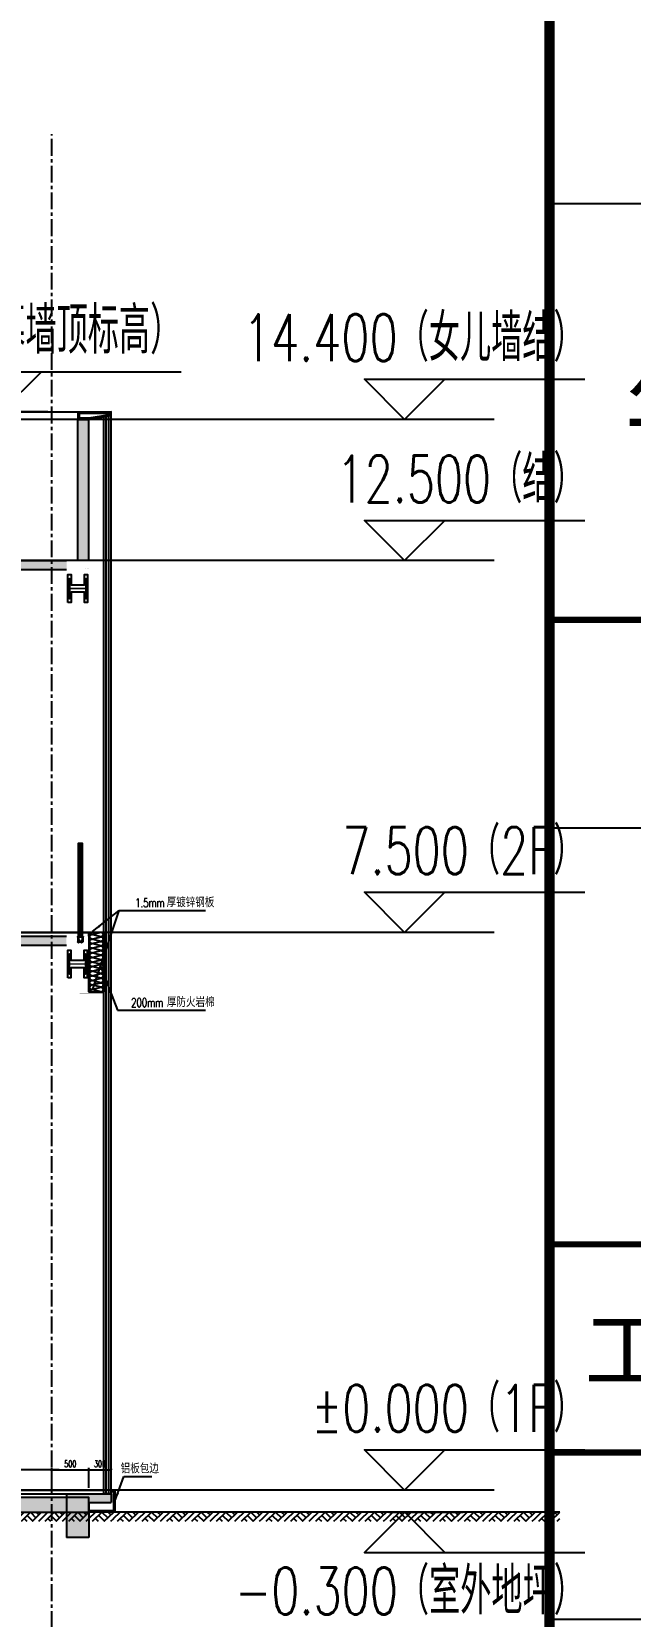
# Model space of a CAD drawing. Extents: x -599358 to 2865263, y -1062760 to 486533.
# Drawn here: x 350992 to 359037, y -703123 to -681810 of the extents above; entities that cross this region are included whole.
import ezdxf
from ezdxf.enums import TextEntityAlignment as Align

# ---------------------------------------------------------------- set-up
doc = ezdxf.new("R2010")
doc.units = 0
for name, pattern in [('__DASH', [0.35, 0.25, -0.1]), ('CENTER', [2, 1.25, -0.25, 0.25, -0.25]), ('DOTE', [2.42, 2, -0.2, 0.02, -0.2])]:
    doc.linetypes.add(name, pattern=pattern)
for name, color, linetype in [('0-cxFrame', 155, 'Continuous'), ('20立剖面图及门窗表$0$A-HRAIL', 173, 'Continuous'), ('20立剖面图及门窗表$0$A-LIN-V', 9, 'Continuous'), ('20立剖面图及门窗表$0$A-WINDOW', 140, 'Continuous'), ('20立剖面图及门窗表$0$立面栏杆', 167, 'Continuous'), ('3符号', 173, 'Continuous'), ('A-AXIS-DOTE', 14, 'DOTE'), ('A-AXIS-DP', 126, 'Continuous'), ('A-CURTAIN', 134, 'Continuous'), ('A-HATCH-1', 252, 'Continuous'), ('A-HATCH-2', 251, 'Continuous'), ('A-LIN-V', 9, 'Continuous'), ('A-SFCE', 30, 'Continuous'), ('AS-COLN', 6, 'Continuous'), ('AS-WALL', 40, 'Continuous'), ('COLUMN', 9, 'Continuous'), ('DIM_ELEV', 3, 'Continuous'), ('DIM_LEAD', 3, 'Continuous'), ('DOTE', 1, 'CENTER'), ('PUB_HATCH', 8, 'Continuous'), ('PUB_TEXT', 7, 'Continuous'), ('qianming', 155, 'Continuous'), ('SURFACE', 6, 'Continuous'), ('建-墙-砼', 9, 'Continuous')]:
    doc.layers.add(name, color=color, linetype=linetype)
doc.layers.add('0-cxText', color=131, linetype='Continuous', lineweight=25)
doc.layers.add('S-col', color=2, linetype='Continuous', lineweight=0)
doc.styles.add('_TCH_DIM', font='SIMPLEX', dxfattribs={"bigfont": 'GBCBIG'})
doc.styles.add('_TCH_DIM_T3', font='SIMPLEX', dxfattribs={"width": 0.705882, "bigfont": 'GBCBIG'})
doc.styles.add('BZHZ', font='bzxw', dxfattribs={"width": 0.8, "bigfont": 'bzhz'})
doc.styles.add('cx_biaoti', font='')
doc.styles.add('cx_tuming', font='simhei.ttf')
doc.styles.add('cx_tuqian1', font='宋体.shx')
doc.styles.add('卓越符号', font='ROMANS.shx', dxfattribs={"width": 0.7, "bigfont": 'CHINESE.shx'})
doc.styles.add('黑体', font='simhei.ttf')
doc.styles.get('cx_biaoti').set_extended_font_data('SimSun')
doc.dimstyles.new('_TCH_ARCH&&30', dxfattribs={"dimtxt": 89.25, "dimasz": 30, "dimexe": 30, "dimexo": 30, "dimgap": 37.875, "dimtad": 1, "dimdec": 0, "dimzin": 0, "dimdsep": 46, "dimtxsty": '_TCH_DIM_T3', "dimblk": 'ARCHTICK', "dimcen": 0.09, "dimclrt": 7, "dimazin": 2, "dimtfac": 1, "dimtdec": 0, "dimtix": 1, "dimtmove": 2, "dimatfit": 3, "dimfxl": 0, "dimtolj": 1, "dimtzin": 0, "dimarcsym": 0})

# ---------------------------------------------------------------- blocks, each defined once
blk = doc.blocks.new('20立剖面图及门窗表$0$A$C685418A6')
at = {"layer": '20立剖面图及门窗表$0$立面栏杆'}
for p, q in [((0, 89), (77, 89)), ((0, 89), (0, 84)), ((77, 84), (0, 84)), ((5, 70), (5, 13)), ((12, 70), (12, 13)), ((18, 84), (42, 84)), ((18, 77), (58, 77)), ((25, 29), (25, 13)), ((32, 29), (25, 29)), ((32, 29), (32, 13)), ((45, 29), (45, 13)), ((45, 29), (52, 29)), ((52, 29), (52, 13)), ((65, 70), (65, 13)), ((72, 70), (72, 13)), ((77, 89), (77, 84))]:
    blk.add_line(p, q, dxfattribs=at)
at = {"layer": '20立剖面图及门窗表$0$立面栏杆', "extrusion": (0, 0, -1)}
for centre, major_axis, start_param, end_param in [((18, 70), (13.3, 0.2), 3.155544, 4.72634), ((18, 13), (9.43, 9.43), 0.785398, 3.926991), ((18, 70), (4.71, 4.71), 3.926991, 5.497787), ((18, 13), (-4.71, 4.71), 2.356194, 5.497787), ((58, 13), (-9.43, 9.43), 2.356194, 5.497787), ((58, 13), (-4.71, 4.71), 2.356194, 5.497787), ((58, 70), (13.3, 0), -1.567074, 0.003723), ((58, 70), (-4.71, 4.71), 0.785398, 2.356194)]:
    blk.add_ellipse(centre, major_axis=major_axis, ratio=1, start_param=start_param, end_param=end_param, dxfattribs=at)
blk = doc.blocks.new('20立剖面图及门窗表$0$w4e24333333')
at = {"layer": '20立剖面图及门窗表$0$A-HRAIL'}
for points in [[(-198092, 12664), (-198092, 13914), (-198142, 13914), (-198142, 12664)], [(-198107, 12664), (-198107, 13914), (-198127, 13914), (-198127, 12664)]]:
    blk.add_lwpolyline(points, close=True, dxfattribs=at)
at = {"layer": '20立剖面图及门窗表$0$A-HRAIL', "xscale": -1}
blk.add_blockref('20立剖面图及门窗表$0$A$C685418A6', (-198078, 12576), dxfattribs=at)
blk = doc.blocks.new('_ArchTick')
at = {"color": 0, "linetype": 'ByBlock', "const_width": 0.4}
blk.add_lwpolyline([(-0.5, -0.5), (0.5, 0.5)], dxfattribs=at)
blk = doc.blocks.new('*D1704')
at = {"layer": 'A-AXIS-DP', "color": 0, "lineweight": -2, "transparency": 16777216}
for p, q in [((351261, -701394), (351261, -701124)), ((351261, -701154), (351761, -701154)), ((351761, -701394), (351761, -701124))]:
    blk.add_line(p, q, dxfattribs=at)
at = {"layer": 'Defpoints', "color": 0, "transparency": 16777216}
for p in [(351761, -701154), (351261, -701424), (351761, -701424)]:
    blk.add_point(p, dxfattribs=at)
at = {"layer": 'A-AXIS-DP', "color": 0, "lineweight": -2, "transparency": 16777216, "xscale": 30, "yscale": 30, "zscale": 30, "rotation": 180}
blk.add_blockref('_ArchTick', (351261, -701154), dxfattribs=at)
at = {"layer": 'A-AXIS-DP', "color": 0, "lineweight": -2, "transparency": 16777216, "xscale": 30, "yscale": 30, "zscale": 30}
blk.add_blockref('_ArchTick', (351761, -701154), dxfattribs=at)
at = {"layer": 'A-AXIS-DP', "color": 7, "transparency": 16777216, "insert": (351511, -701072), "char_height": 89.2, "attachment_point": 5, "style": '_TCH_DIM_T3'}
blk.add_mtext('\\A1;500', dxfattribs=at)
blk = doc.blocks.new('*D1705')
at = {"layer": 'A-AXIS-DP', "color": 0, "lineweight": -2, "transparency": 16777216}
for p, q in [((351761, -701394), (351761, -701124)), ((351761, -701154), (352061, -701154)), ((352061, -701394), (352061, -701124))]:
    blk.add_line(p, q, dxfattribs=at)
at = {"layer": 'Defpoints', "color": 0, "transparency": 16777216}
for p in [(352061, -701154), (351761, -701424), (352061, -701424)]:
    blk.add_point(p, dxfattribs=at)
at = {"layer": 'A-AXIS-DP', "color": 0, "lineweight": -2, "transparency": 16777216, "xscale": 30, "yscale": 30, "zscale": 30, "rotation": 180}
blk.add_blockref('_ArchTick', (351761, -701154), dxfattribs=at)
at = {"layer": 'A-AXIS-DP', "color": 0, "lineweight": -2, "transparency": 16777216, "xscale": 30, "yscale": 30, "zscale": 30}
blk.add_blockref('_ArchTick', (352061, -701154), dxfattribs=at)
at = {"layer": 'A-AXIS-DP', "color": 7, "transparency": 16777216, "insert": (351911, -701072), "char_height": 89.2, "attachment_point": 5, "style": '_TCH_DIM_T3'}
blk.add_mtext('\\A1;300', dxfattribs=at)
blk = doc.blocks.new('_FZH')
at = {"layer": 'A-HATCH-2'}
blk.add_lwpolyline([(-0.437, -0.25), (-0.437, 0.25), (-0.297, 0.25), (-0.297, 0.067), (0.298, 0.067), (0.298, 0.25), (0.438, 0.25), (0.438, -0.25), (0.298, -0.25), (0.298, -0.068), (-0.297, -0.068), (-0.297, -0.25)], close=True, dxfattribs=at)
at = {"layer": 'S-col'}
blk.add_lwpolyline([(-0.375, -0.188), (-0.375, 0.187), (-0.36, 0.187), (-0.36, 0.005), (0.36, 0.005), (0.36, 0.187), (0.375, 0.187), (0.375, -0.188), (0.36, -0.188), (0.36, -0.005), (-0.36, -0.005), (-0.36, -0.188)], close=True, dxfattribs=at)
blk = doc.blocks.new('$LinePat$素土夯实')
at = {"color": 0}
for p, q in [((0, -210), (210, 0)), ((120, -300), (420, 0)), ((420, 0), (608, -188)), ((495, -300), (795, 0)), ((615, 0), (705, -90)), ((210, -210), (300, -300)), ((315, -105), (502, -293)), ((705, -300), (795, -210))]:
    blk.add_line(p, q, dxfattribs=at)
blk = doc.blocks.new('$LinePat$岩棉板')
at = {"color": 0}
for p, q in [((0, -17), (12, -67)), ((12, -67), (24, -17))]:
    blk.add_line(p, q, dxfattribs=at)
for points in [[(24, -1.5), (0, -1.5)], [(24, -84), (0, -84)]]:
    blk.add_lwpolyline(points)
for centre, start, end in [((12, -17), 0, 180), ((0, -67), 270, 0), ((24, -67), 180, 270)]:
    blk.add_arc(centre, 12, start, end, dxfattribs=at)
blk = doc.blocks.new('*U612')
at = {"ltscale": 10}
blk.add_line((3.48, 0), (-6.85, 0), dxfattribs=at)
blk.add_lwpolyline([(3, 3), (0, 0), (-3, 3), (13.45, 3)])
at = {"color": 0, "style": '卓越符号', "width": 0.7, "flags": 8}
blk.add_attdef('±0.000', text='', height=3.5, dxfattribs=at).set_placement((13.45, 4.35), align=Align.RIGHT)
blk = doc.blocks.new('*U613')
at = {"ltscale": 10}
blk.add_line((3.48, 0), (-6.85, 0), dxfattribs=at)
blk.add_lwpolyline([(3, -3), (0, 0), (-3, -3), (13.45, -3)])
at = {"color": 0, "style": '卓越符号', "width": 0.7, "flags": 8}
blk.add_attdef('±0.000', text='', height=3.5, dxfattribs=at).set_placement((13.45, -7.85), align=Align.RIGHT)
blk = doc.blocks.new('zjcx_lan_qianzi(Dragon)')
for p, q in [((-7000, 4800), (0, 4800)), ((-5000, 4800), (-5000, 0)), ((-3000, 4800), (-3000, 0)), ((-7000, 4000), (0, 4000)), ((-7000, 3200), (0, 3200)), ((-7000, 2400), (0, 2400)), ((-7000, 1600), (0, 1600)), ((-7000, 800), (0, 800))]:
    blk.add_line(p, q)
at = {"const_width": 30}
blk.add_lwpolyline([(-7000, 5600), (0, 5600)], dxfattribs=at)
blk.add_lwpolyline([(-7000, 5600), (0, 5600), (0, 0), (-7000, 0)], close=True, dxfattribs=at)
at = {"style": 'cx_biaoti'}
for s, p in [('签  字  栏', (-3500, 5200)), ('审   定', (-6000, 4400)), ('审   核', (-6000, 3600)), ('校   对', (-6000, 2800)), ('设   计', (-6000, 400))]:
    blk.add_text(s, height=300, dxfattribs=at).set_placement(p, align=Align.MIDDLE)
at = {"style": 'cx_biaoti', "width": 0.85}
for s, p in [('项目负责人', (-6000, 2000)), ('专业负责人', (-6000, 1200))]:
    blk.add_text(s, height=300, dxfattribs=at).set_placement(p, align=Align.MIDDLE)
blk = doc.blocks.new('T-签字(Dragon)')
at = {"layer": '0-cxFrame'}
blk.add_blockref('zjcx_lan_qianzi(Dragon)', (0, 0), dxfattribs=at)
at = {"layer": 'qianming', "style": 'BZHZ', "width": 0.8}
for s, p in [('杨永良', (-4013.8, 4477.6)), ('姚建中', (-4013.8, 3677.6)), ('姜旭超', (-4013.8, 2877.6)), ('宋月飞', (-4013.8, 2077.6)), ('宋月飞', (-4013.8, 1277.6)), ('叶佳超', (-4013.8, 477.6))]:
    blk.add_text(s, height=450, dxfattribs=at).set_placement(p, align=Align.MIDDLE)
blk = doc.blocks.new('zjcx_lan_xiangmu(Dragon)')
for p, q in [((-7000, 5999.8), (0, 5999.8)), ((-7000, 2999.8), (0, 2999.8))]:
    blk.add_line(p, q)
blk.add_lwpolyline([(-7000, 9999.8), (0, 9999.8), (0, 0), (-7000, 0)], close=True)
at = {"const_width": 30}
for points in [[(-7000, 3999.8), (0, 3999.8)], [(-7000, 3999.8), (0, 3999.8)], [(-7000, 999.8), (0, 999.8)], [(-7000, 0), (0, 0)]]:
    blk.add_lwpolyline(points, dxfattribs=at)
at = {"style": 'cx_biaoti'}
blk.add_text('工程编号', height=300, dxfattribs=at).set_placement((-6012.7, 500), align=Align.MIDDLE)
blk = doc.blocks.new('T-项目(Dragon)')
blk.add_blockref('zjcx_lan_xiangmu(Dragon)', (0, 0))
at = {"color": 3, "style": 'cx_tuming'}
blk.add_text('年产500套智能装备建设项目 ', height=350, dxfattribs=at).set_placement((-6637.7, 4858.9))
blk = doc.blocks.new('zjcx_T2(Dragon)')
at = {"layer": '0-cxFrame', "const_width": 50}
blk.add_lwpolyline([(-7000, 40000), (0, 40000), (0, 0), (-7000, 0)], close=True, dxfattribs=at)
at = {"layer": '0-cxFrame'}
for name, p in [('T-项目(Dragon)', (0, 15000.2)), ('T-签字(Dragon)', (0, 9400.2))]:
    blk.add_blockref(name, p, dxfattribs=at)
blk = doc.blocks.new('TK22.A2 L(Dragon)')
at = {"layer": '0-cxFrame', "const_width": 0.5}
for points in [[(-80, 10), (-574, 10), (-574, 410), (-80, 410)], [(-10, 10), (-80, 10), (-80, 410), (-10, 410)]]:
    blk.add_lwpolyline(points, close=True, dxfattribs=at)
at = {"layer": '0-cxFrame', "xscale": 0.01, "yscale": 0.01, "zscale": 0.01}
blk.add_blockref('zjcx_T2(Dragon)', (-10, 10), dxfattribs=at)
at = {"style": '黑体', "flags": 4}
blk.add_attdef('图幅', text='', height=3.3, dxfattribs=at).set_placement((-40, 3), align=Align.RIGHT)
at = {"layer": '0-cxText', "flags": 4}
for tag, height, style, p in [('建设单位', 3.5, 'cx_tuming', (-45, 240)), ('项目名称', 3.5, 'cx_tuming', (-45, 210)), ('子项名称', 3.5, 'cx_tuming', (-45, 180)), ('工程编号', 3.3, 'cx_tuqian1', (-35, 165)), ('图名1', 3.5, 'cx_tuming', (-45, 87)), ('图名2', 3.5, 'cx_tuming', (-45, 79)), ('图名3', 3.5, 'cx_tuming', (-45, 71)), ('出图日期', 3.3, 'cx_tuqian1', (-39, 60)), ('专业', 3.3, 'cx_tuqian1', (-55, 52)), ('图号', 3.3, 'cx_tuqian1', (-55, 44)), ('版次', 3.3, 'cx_tuqian1', (-20, 44))]:
    blk.add_attdef(tag, text='', height=height, dxfattribs=dict(at, style=style)).set_placement(p, align=Align.MIDDLE)
at = {"layer": 'Defpoints', "color": 6, "flags": 4}
for tag, height, style, p in [('tufu', 3.3, '黑体', (-12, 12)), ('dwfname', 4, 'cx_tuqian1', (-80, 3))]:
    blk.add_attdef(tag, text='', height=height, dxfattribs=dict(at, style=style)).set_placement(p, align=Align.RIGHT)

msp = doc.modelspace()

# ---------------------------------------------------------------- hatches: boundary and pattern name
at = {"layer": 'A-HATCH-1'}
h = msp.add_hatch(dxfattribs=at)
h.set_pattern_fill('混凝土', color=256, scale=50)
h.set_pattern_definition([(50, (914351.82, -1268534.03), (358.63009, -31.37607), [37.5, -412.5]), (355, (914351.82, -1268534.03), (-69.37567, 376.09607), [30, -330]), (100.4514, (914381.7, -1268536.64), (289.25469, 344.71977), [31.8701, -350.57106]), (46.1842, (914351.8, -1268434.03), (533.62052, -82.7595), [56.25, -618.75]), (96.6356, (914396.3, -1268440.93), (467.33135, 487.05894), [47.80514, -525.8565]), (351.1842, (914351.8, -1268434.03), (467.33097, 487.0593), [45, -495]), (21, (914401.82, -1268459.03), (298.45353, -201.30945), [37.5, -412.5]), (326, (914401.82, -1268459.03), (121.65767, 362.57502), [30, -330]), (71.4514, (914426.7, -1268475.8), (420.11131, 161.26525), [31.8701, -350.57106]), (37.5, (914351.82, -1268534.03), (6.079928, 166.446927), [0, -326, 0, -335, 0, -331.25]), (7.5, (914351.82, -1268534.03), (131.53477, 197.205856), [0, -191, 0, -318.5, 0, -126.25]), (327.5, (914240.32, -1268534.03), (266.911218, -11.277436), [0, -125, 0, -390, 0, -517.5]), (317.5, (914190.32, -1268534.03), (291.593085, 50.05249), [0, -162.5, 0, -259, 0, -367.5])])
h.paths.add_polyline_path([(351760.6, -701724), (351760.6, -701524), (226060.6, -701524), (226060.6, -701724)])
at = {"layer": 'PUB_HATCH'}
for points in [[(351610.6, -688924), (351760.6, -688924), (351760.6, -687024), (351610.6, -687024)], [(351460.6, -689044), (351460.6, -688924), (340910.6, -688924), (340910.6, -689044)], [(351457.9, -694094), (351457.9, -693974), (340910.6, -693974), (340910.6, -694094)], [(351757.9, -694024), (351757.9, -694144), (351760.6, -694144), (351760.6, -694024)], [(351460.6, -701474), (351760.6, -701594), (352060.6, -701594), (352060.6, -701474)], [(351760.6, -701594), (351460.6, -701474), (351460.6, -702061.5), (351760.6, -702061.5)]]:
    msp.add_hatch(color=256, dxfattribs=at).paths.add_polyline_path(points)

# ---------------------------------------------------------------- linework, layer by layer
at = {"layer": '20立剖面图及门窗表$0$A-LIN-V', "const_width": 3}
for points in [[(351632.5, -693913.1), (351963.7, -693913.1)], [(351638.7, -694742.7), (351974.9, -694742.7)]]:
    msp.add_lwpolyline(points, dxfattribs=at)
at = {"layer": '20立剖面图及门窗表$0$A-WINDOW'}
for p, q in [((351960.6, -701474), (351960.6, -686990.7)), ((351993.6, -701474), (351993.6, -686985.2)), ((352027.6, -701474), (352027.6, -686979.5)), ((352060.6, -701474), (352060.6, -686974)), ((352060.6, -701474), (351960.6, -701474))]:
    msp.add_line(p, q, dxfattribs=at)
for points in [[(351610.6, -687024), (351760.6, -687024), (352060.6, -686974), (352060.6, -686924), (351610.6, -686929)], [(351630.6, -687004), (351758.9, -687004), (352040.6, -686957.1), (352040.6, -686944), (351630.6, -686949)]]:
    msp.add_lwpolyline(points, close=True, dxfattribs=at)
at = {"layer": 'A-AXIS-DOTE', "linetype": '__DASH', "ltscale": 2}
for p, q in [((357208.3, -687024), (334261, -687024)), ((357208.3, -688924), (335660.6, -688924)), ((357208.3, -693924), (335491, -693924)), ((357208.3, -701424), (220825.2, -701424))]:
    msp.add_line(p, q, dxfattribs=at)
at = {"layer": 'A-CURTAIN'}
for points in [[(352060.6, -701444), (352090.6, -701444), (352090.6, -701704), (351760.6, -701704)], [(352060.6, -701424), (352110.6, -701424), (352110.6, -701724)], [(352110.6, -701724), (351760.6, -701724)]]:
    msp.add_lwpolyline(points, dxfattribs=at)
at = {"layer": 'A-LIN-V'}
msp.add_line((336160.6, -686924), (352060.6, -686924), dxfattribs=at)
msp.add_lwpolyline([(351756.1, -694723.8), (351956.1, -694723.8), (351960.6, -693924), (351760.6, -693924)], close=True, dxfattribs=at)
msp.add_lwpolyline([(351360.6, -701154.1), (341660.6, -701154.1), (341660.6, -700197.7)], dxfattribs=at)
at = {"layer": 'A-SFCE'}
for p, q in [((336360.6, -693924), (351760.6, -693924)), ((351760.6, -693974), (351760.6, -693924)), ((336360.6, -701424), (351960.6, -701424)), ((336360.6, -701474), (351960.6, -701474)), ((351760.6, -701474), (351960.6, -701474))]:
    msp.add_line(p, q, dxfattribs=at)
at = {"layer": 'AS-COLN'}
for p, q in [((351610.6, -688924), (351610.6, -687024)), ((351610.6, -687024), (351760.6, -687024)), ((351760.6, -688924), (351760.6, -687024)), ((340910.6, -688924), (351460.6, -688924)), ((340910.6, -689044), (351460.6, -689044)), ((340910.6, -693974), (351457.9, -693974)), ((340910.6, -694094), (351457.9, -694094)), ((351460.6, -701474), (352060.6, -701474)), ((351460.6, -701474), (351460.6, -702061.5)), ((351760.6, -701594), (352060.6, -701594)), ((351760.6, -701594), (351760.6, -702061.5)), ((352060.6, -701474), (352060.6, -701594)), ((351760.6, -702061.5), (351460.6, -702061.5))]:
    msp.add_line(p, q, dxfattribs=at)
msp.add_lwpolyline([(351760.6, -701724), (351760.6, -701524), (226060.6, -701524), (226060.6, -701724)], close=True, dxfattribs=at)
at = {"layer": 'AS-WALL'}
for p, q in [((351757.9, -694024), (351760.6, -694024)), ((351757.9, -694144), (351760.6, -694144)), ((351760.6, -694024), (351760.6, -694144))]:
    msp.add_line(p, q, dxfattribs=at)
msp.add_lwpolyline([(358090.7, -701724), (351760.6, -701724), (351760.6, -701724)], dxfattribs=at)
at = {"layer": 'COLUMN'}
msp.add_line((351660.6, -701424), (350860.6, -701424), dxfattribs=at)
at = {"layer": 'DIM_ELEV'}
msp.add_line((355792.7, -701724), (356792.7, -701724), dxfattribs=at)
at = {"layer": 'DIM_LEAD'}
for p, q in [((351810.5, -694701.5), (352166.9, -693627.5)), ((351810.5, -693913.1), (352166.9, -693627.5)), ((352166.9, -693627.5), (353328.9, -693627.5)), ((351901, -694331.5), (352145.2, -694969.9)), ((352145.2, -694969.9), (353327.2, -694969.9)), ((352110.6, -701574), (352231.4, -701242.1)), ((352231.4, -701242.1), (352607, -701242.1))]:
    msp.add_line(p, q, dxfattribs=at)
for points in [[(351810.5, -693913.1, 0, 32, 0), (351904.2, -693838, 0, 0, 0)], [(351901, -694331.5, 0, 32, 0), (351943.8, -694443.6, 0, 0, 0)], [(351810.5, -694701.5, 0, 32, 0), (351848.3, -694587.6, 0, 0, 0)], [(352110.6, -701574, 0, 32, 0), (352151.6, -701461.3, 0, 0, 0)]]:
    msp.add_lwpolyline(points, format="xyseb", dxfattribs=at)
at = {"layer": 'DOTE', "ltscale": 180}
msp.add_line((351260.6, -707237.6), (351260.6, -683185.7), dxfattribs=at)
at = {"layer": 'SURFACE'}
msp.add_line((351560.6, -693924), (351760.6, -693924), dxfattribs=at)
at = {"layer": '建-墙-砼'}
for p, q in [((351710.6, -689024), (351710.6, -689024)), ((351735.6, -689024), (351735.6, -689024)), ((351760.6, -689024), (351760.6, -689024))]:
    msp.add_line(p, q, dxfattribs=at)

# ---------------------------------------------------------------- block references
at = {"layer": '0-cxFrame', "xscale": 280, "yscale": 280, "zscale": 280}
msp.add_blockref('TK22.A2 L(Dragon)', (380350.2, -745719.8), dxfattribs=at)
at = {"layer": '20立剖面图及门窗表$0$A-WINDOW', "xscale": -1}
msp.add_blockref('20立剖面图及门窗表$0$w4e24333333', (153529.4, -706638.1), dxfattribs=at)
at = {"layer": '3符号', "color": 7}
ref = msp.add_blockref('*U612', (350581.7, -686924), dxfattribs=dict(at, xscale=180, yscale=180, zscale=180, rotation=359.9999999999989))
ref.add_attrib('±0.000', '14.500（幕墙顶标高）', dxfattribs={"layer": '0', "color": 0, "height": 630, "rotation": 360, "style": '卓越符号', "width": 0.7}).set_placement((353002.7, -686141), align=Align.RIGHT)
ref = msp.add_blockref('*U612', (356003.1, -687024), dxfattribs=dict(at, xscale=180, yscale=180, zscale=180, rotation=359.9999999999989))
ref.add_attrib('±0.000', '14.400（女儿墙结）', dxfattribs={"layer": '0', "color": 0, "height": 630, "rotation": 360, "style": '卓越符号', "width": 0.7}).set_placement((358424.1, -686241), align=Align.RIGHT)
ref = msp.add_blockref('*U612', (356003.1, -688924), dxfattribs=dict(at, xscale=180, yscale=180, zscale=180, rotation=359.9999999999989))
ref.add_attrib('±0.000', '12.500（结）', dxfattribs={"layer": '0', "color": 0, "height": 630, "rotation": 360, "style": '卓越符号', "width": 0.7}).set_placement((358424.1, -688141), align=Align.RIGHT)
ref = msp.add_blockref('*U612', (356003.1, -693924), dxfattribs=dict(at, xscale=180, yscale=180, zscale=180, rotation=359.9999999999989))
ref.add_attrib('±0.000', '7.500（2F）', dxfattribs={"layer": '0', "color": 0, "height": 630, "rotation": 360, "style": '卓越符号', "width": 0.7}).set_placement((358424.1, -693141), align=Align.RIGHT)
ref = msp.add_blockref('*U612', (356003.1, -701424), dxfattribs=dict(at, xscale=180, yscale=180, zscale=180, rotation=359.9999999999989))
ref.add_attrib('±0.000', '±0.000（1F）', dxfattribs={"layer": '0', "color": 0, "height": 630, "rotation": 360, "style": '卓越符号', "width": 0.7}).set_placement((358424.1, -700641), align=Align.RIGHT)
ref = msp.add_blockref('*U613', (356006.3, -701724), dxfattribs=dict(at, xscale=180, yscale=180, zscale=180, rotation=359.9999999999989))
ref.add_attrib('±0.000', '-0.300（室外地坪）', dxfattribs={"layer": '0', "color": 0, "height": 630, "rotation": 360, "style": '卓越符号', "width": 0.7}).set_placement((358427.3, -703097.2), align=Align.RIGHT)
at = {"layer": 'A-HATCH-1', "xscale": 0.4002866013735336, "yscale": 0.4, "zscale": 0.4}
for p in [(350805.9, -701724), (351124.1, -701724), (351442.3, -701724)]:
    msp.add_blockref('$LinePat$素土夯实', p, dxfattribs=at)
at = {"layer": 'A-HATCH-2', "xscale": 0.4190768303393815, "yscale": 0.4, "zscale": 0.4}
for p in [(351760.6, -701724), (352093.7, -701724), (352426.9, -701724), (352760.1, -701724), (353093.2, -701724), (353426.4, -701724), (353759.6, -701724), (354092.7, -701724), (354425.9, -701724), (354759.1, -701724), (355092.2, -701724), (355425.4, -701724), (355758.6, -701724), (356091.7, -701724), (356424.9, -701724), (356758.1, -701724), (357091.2, -701724), (357424.4, -701724), (357757.6, -701724)]:
    msp.add_blockref('$LinePat$素土夯实', p, dxfattribs=at)
at = {"layer": 'A-LIN-V', "xscale": -2.572257201098263, "yscale": 2.424242424242424, "zscale": 2.424242424242424, "rotation": 269.9549733785148}
for p in [(351964, -693983.2), (351963.9, -694168.4), (351963.8, -694230.2), (351964, -694044.9), (351963.9, -694106.7), (351963.7, -694415.4), (351963.8, -694291.9), (351963.7, -694353.6), (351963.6, -694538.8), (351963.5, -694600.6), (351963.6, -694477.1), (351963.5, -694662.3), (351963.4, -694724)]:
    msp.add_blockref('$LinePat$岩棉板', p, dxfattribs=at)
at = {"layer": 'AS-COLN', "xscale": 300}
for p, yscale, zscale in [((351610.6, -689299), 749.9999967500335, 749.9999967500335), ((351607.9, -694349), 749.9999635295244, 749.9999635295244)]:
    msp.add_blockref('_FZH', p, dxfattribs=dict(at, yscale=yscale, zscale=zscale))

# ---------------------------------------------------------------- texts
at = {"layer": 'PUB_TEXT', "style": '_TCH_DIM', "width": 0.705882}
for s, p in [('1.5mm', (352381.8, -693585.5)), ('200mm', (352328.6, -694927.9))]:
    msp.add_text(s, height=119, dxfattribs=at).set_placement(p)
at = {"layer": 'PUB_TEXT', "style": '_TCH_DIM'}
for s, p in [('厚镀锌钢板', (352805.8, -693585.5)), ('厚防火岩棉', (352808.6, -694927.9)), ('铝板包边', (352188.2, -701200.1))]:
    msp.add_text(s, height=135.04, dxfattribs=at).set_placement(p)

# ---------------------------------------------------------------- dimensions: what is measured, and where the dimension line sits
at = {"layer": 'A-AXIS-DP'}
for p1, p2, picture, middle in [((351260.6, -701424), (351760.6, -701424), '*D1704', (351510.6, -701071.6)), ((351760.6, -701424), (352060.6, -701424), '*D1705', (351910.6, -701071.6))]:
    dim = msp.add_aligned_dim(p1=p1, p2=p2, distance=270, dimstyle='_TCH_ARCH&&30', dxfattribs=at)
    dim.commit()
    dim.dimension.update_dxf_attribs({"geometry": picture, "text_midpoint": middle})

doc.saveas('drawing.dxf')
